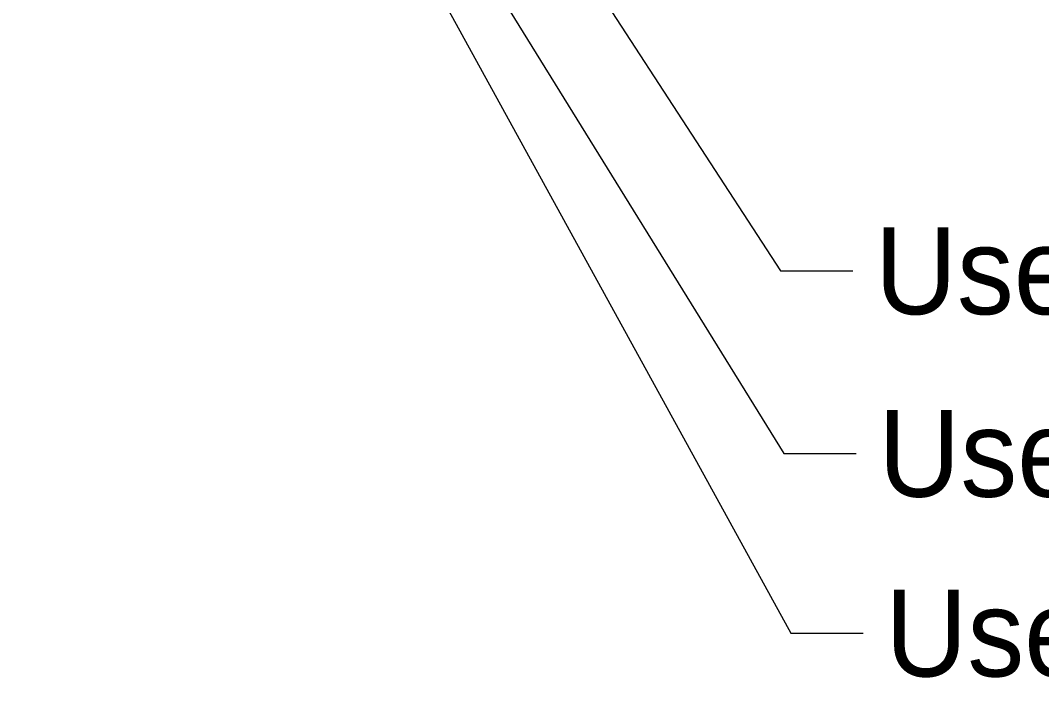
# Model space of a CAD drawing. Header units: millimetres. Extents: x 14 to 2348, y 26 to 1654.
# Drawn here: x 574.4 to 715.5, y 1247.1 to 1341.4 of the extents above; entities that cross this region are included whole.
import ezdxf

# ---------------------------------------------------------------- set-up
doc = ezdxf.new("R2010")
doc.units = ezdxf.units.MM
doc.header["$LTSCALE"] = 4
doc.layers.add('符號(ISO)', color=7, linetype='Continuous', lineweight=9)
doc.styles.add('temp', font='')
doc.styles.get('temp').set_extended_font_data('PMingLiU')
doc.dimstyles.new('工研院N500$7', dxfattribs={"dimscale": 4, "dimtxt": 3, "dimasz": 2.5, "dimexe": 1, "dimexo": 1, "dimgap": 0.762, "dimtad": 1, "dimdec": 3, "dimrnd": 1e-08, "dimdsep": 46, "dimtxsty": 'temp', "dimcen": 0.09, "dimdle": 10, "dimclrd": 7, "dimclre": 1, "dimclrt": 7, "dimazin": 2, "dimtfac": 0.666667, "dimtdec": 3, "dimtmove": 0, "dimatfit": 3, "dimfxl": 1, "dimtolj": 1, "dimlwd": 9, "dimlwe": 15, "dimarcsym": 0})

msp = doc.modelspace()

# ---------------------------------------------------------------- texts
at = {"layer": '符號(ISO)', "color": 7, "char_height": 12.0000005, "attachment_point": 1, "line_spacing_factor": 0.3, "style": 'temp'}
for s, insert, width in [('{\\f新細明體|b0|i0;User tube 3(Ø4)}', (692.48636, 1312.78795), 108.6555018), ('{\\f新細明體|b0|i0;User tube 2(Ø4)}', (692.96559, 1287.56034), 114.9729269), ('{\\f新細明體|b0|i0;User tube 1(Ø6)}', (693.93054, 1262.72085), 110.9009316)]:
    msp.add_mtext(s, dxfattribs=dict(at, insert=insert, width=width))

# ---------------------------------------------------------------- leaders
at = {"layer": '符號(ISO)', "color": 7, "linetype": 'Continuous', "lineweight": 9, "annotation_type": 0, "has_hookline": 1}
for points, hookline_direction, text_width in [([(605.69652, 1420.13835), (679.43836, 1306.78795), (689.43836, 1306.78795)], 0, 108.85466), ([(605.05753, 1402.49474), (679.91759, 1281.56034), (689.91759, 1281.56034)], 0, 108.85466), ([(592.36254, 1389.45646), (559.31744, 1319.12981), (549.31744, 1319.12981)], 1, 173.42053), ([(613.89295, 1378.60586), (680.88254, 1256.72085), (690.88254, 1256.72085)], 0, 108.85466)]:
    msp.add_leader(points, dimstyle='工研院N500$7', override={"dimtad": 0}, dxfattribs=dict(at, hookline_direction=hookline_direction, text_width=text_width))

doc.saveas('drawing.dxf')
